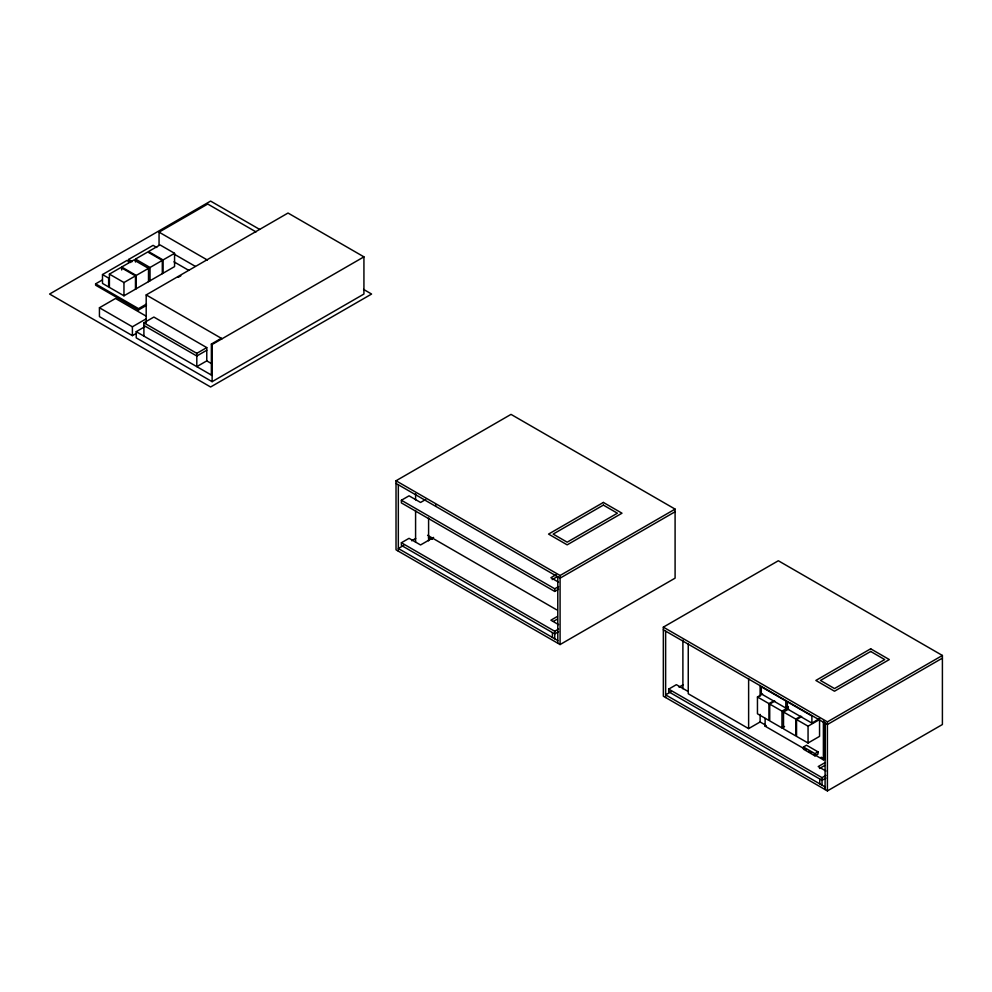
<?xml version="1.0" encoding="UTF-8"?>
<svg xmlns="http://www.w3.org/2000/svg" width="992" height="992" viewBox="0 0 992 992"><rect width="100%" height="100%" fill="white"/><g stroke="black" fill="none" stroke-linecap="round" stroke-linejoin="round"><path stroke-width="1.49" d="M762.563 694.016L757.454 696.967L757.454 713.794L768.949 720.428L768.949 703.613L774.07 700.662M774.826 701.108L769.718 704.06L769.718 720.874L781.981 727.954L784.548 726.479M781.981 727.954L781.981 711.14L788.38 707.445M788.628 709.069L783.519 712.02L783.519 728.847L795.782 735.928L795.782 719.101L800.904 716.15M796.551 719.547L796.551 736.362L808.058 743.008L819.553 736.362L819.553 719.547L808.058 726.181L796.551 719.547L801.66 716.596M808.058 743.008L808.058 726.181M814.122 754.478L823.385 759.822L823.385 721.097M824.538 721.978L824.538 759.165L823.385 759.822M159.055 245.421L159.055 232.14L207.737 204.03L256.035 231.917M102.498 274.561L108.636 278.107L108.636 286.961L102.498 283.414L102.498 274.561L127.038 260.4L130.708 262.52M128.563 262.458L128.563 259.507L153.103 245.346L156.773 247.479M174.567 253.32L163.06 259.954L148.502 251.546L159.997 244.9L174.567 253.32L174.567 266.6L123.963 295.802L109.405 287.395L109.405 274.114L120.9 267.48L135.47 275.888L135.47 289.168M121.669 269.985L121.669 267.034L133.932 259.954L148.502 268.361L148.502 281.641M135.47 262.024L135.47 259.073L147.734 251.993L162.304 260.4L162.304 273.68M146.481 305.387L138.533 309.975L95.604 285.188L95.604 283.861L102.226 280.029M109.405 274.114L123.963 282.534L135.47 275.888M121.669 267.034L136.226 275.441L148.502 268.361M135.47 259.073L150.028 267.48L162.304 260.4M136.425 333.324L132.395 335.643L99.436 316.609L99.436 307.756L115.531 298.468L145.861 315.977M146.196 322.809L146.196 294.922L288.027 213.032L363.928 256.854L363.928 294.041L212.127 381.672L136.226 337.863L136.226 331.663L144.956 326.628M178.275 277.289L180.829 275.813M95.604 283.861L138.533 308.648L146.481 304.06M99.436 307.756L132.395 326.79L145.812 319.04M143.902 322.809L153.872 317.056L206.77 347.597L206.77 360.877L196.8 366.631L196.8 353.35L143.902 322.809L143.902 336.09M211.37 375.038L211.37 344.05L221.328 338.297M196.8 353.35L206.77 347.597M211.37 344.05L212.127 344.497L363.928 256.854M206.77 350.25L196.8 356.004L143.902 325.463M396.019 480.773L511.016 414.383L675.093 509.107L675.093 578.15L560.083 644.552L396.019 549.828L396.019 480.773L560.083 575.496L675.093 509.107M558.558 589.223L554.726 591.43L401.388 502.907L401.388 500.253L409.051 495.826L420.558 502.46L425.766 499.46M558.558 631.718L554.726 633.925L401.388 545.402L401.388 542.748L409.051 538.321L420.558 544.955L433.591 537.428M403.67 545.414L398.325 548.502L557.789 640.559M411.692 540.776L415.71 538.458M556.103 574.703L550.895 577.716L558.558 582.143M552.197 579.613L557.405 576.6M675.093 511.76L560.083 578.15L396.019 483.426M401.388 500.253L554.726 588.777L558.558 586.57M557.405 616.441L550.895 620.198L558.558 624.625M553.499 621.352L557.405 619.095M401.388 542.748L554.726 631.272L558.558 629.052M663.338 627.142L778.336 560.753L942.4 655.464L942.4 724.52L827.402 790.909L663.338 696.198L663.338 627.142L827.402 721.866L942.4 655.464M825.865 778.075L822.033 780.295L668.707 691.771L668.707 689.105L676.37 684.678L687.865 691.325M670.989 691.771L665.632 694.859L825.096 786.929M679.012 687.146L683.017 684.827M688.25 643.622L688.25 693.755L748.625 728.612L760.12 721.965L760.12 714.376M785.825 708.04L785.825 700.96L761.286 686.786L761.286 693.879L785.825 708.04L788.38 706.564M765.117 718.444L765.117 726.181L766.27 725.524M811.89 723.081L811.89 716.001L787.35 701.84L787.35 708.92L811.89 723.081L819.553 718.667M942.4 658.13L827.402 724.52L663.338 629.796M803.458 746.988L806.521 745.215L818.016 751.862L818.016 754.069L814.953 755.842L803.458 749.208L803.458 746.988L814.953 753.635L818.016 751.862M824.724 762.811L818.202 766.568L825.865 770.995M819.504 768.478L824.724 765.464M668.707 689.105L822.033 777.641L825.865 775.422M259.594 229.375L210.602 201.091L49.6 294.041L210.602 386.992L371.591 294.041L363.593 289.416M159.055 232.14L207.353 260.016M173.811 253.94L195.275 266.327M173.984 261.838L188.753 270.357M128.563 259.507L132.246 261.64M146.196 294.922L222.096 338.743M206.77 360.877L212.065 363.928M136.226 331.663L212.127 375.484M757.454 696.967L768.949 703.613M769.718 704.06L781.981 711.14M783.519 712.02L795.782 719.101M759.959 721.878L765.278 724.954M821.14 757.194L825.121 759.5M765.117 726.181L806.174 749.89M808.815 751.415L811.468 752.94M427.602 535.296L556.76 609.869M428.482 537.143L432.314 539.35M827.402 721.866L827.402 790.909M825.096 723.193L825.096 789.582M822.033 777.641L822.033 785.156M819.739 778.968L819.739 783.829M814.953 753.635L814.953 755.842M760.12 685.509L760.12 696.136M748.625 678.478L748.625 728.612M682.893 640.162L682.893 688.733M665.632 631.123L665.632 697.525M560.083 575.496L560.083 644.552M557.789 576.823L557.789 643.225M554.726 588.777L554.726 591.43M554.726 631.272L554.726 638.798M552.42 632.598L552.42 637.472M435.724 504.854L435.724 506.18M428.594 518.084L428.594 540.851M415.586 493.805L415.586 499.869M415.586 510.496L415.586 542.364M398.325 484.766L398.325 551.155M212.127 344.497L212.127 381.672M163.06 259.954L163.06 273.234M150.028 267.48L150.028 280.761M138.533 308.648L138.533 309.975M136.226 275.441L136.226 288.722M132.395 326.79L132.395 335.643M123.963 282.534L123.963 295.802M603.372 502.448L548.551 534.093L567.176 544.844L621.996 513.199L603.372 502.448M603.372 505.102L553.152 534.093L567.176 542.19L617.396 513.199L603.372 505.102M870.678 648.805L815.858 680.45L834.495 691.213L889.303 659.568L870.678 648.805M870.678 651.459L820.458 680.45L834.495 688.56L884.703 659.568L870.678 651.459"/></g></svg>
